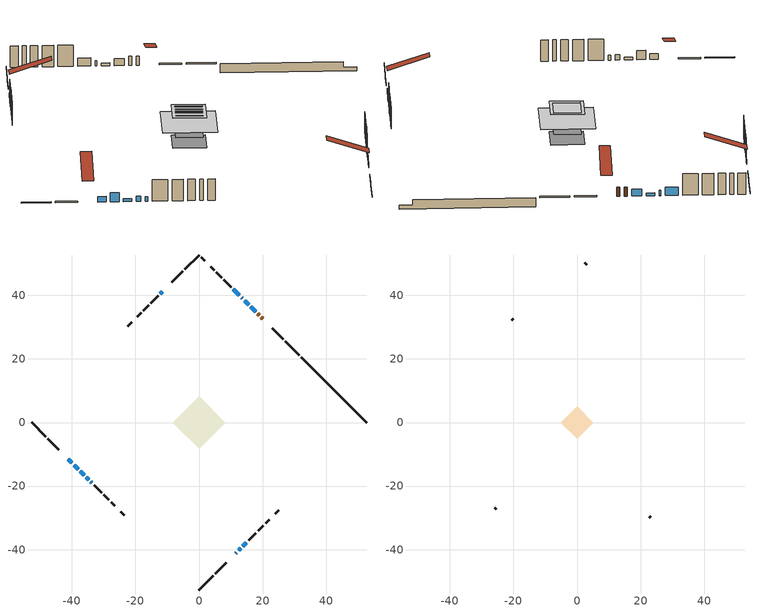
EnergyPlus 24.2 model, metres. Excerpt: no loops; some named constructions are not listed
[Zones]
conditioned space
 floor outside (Floor1 construction): -4.11,0 0,4.11 4.11,0 0,-4.11 z1.13
 floor adiabatic (AdiabaticFloorConstruction): -8.32,0 0,8.32 8.32,0 0,-8.32 z3.57
 floor foundation (Slab1 construction): -5.12,0.06 -0.06,5.12 5.12,-0.06 0.06,-5.12 z-1
 wall outside (RimJoist1 construction): 0,-52.7 4.48,-48.22 / -52.7,0 -48.22,-4.48 / 0,52.7 -4.48,48.22 / 31.57,21.13 27.09,25.61 z1.13:1.43
 wall outside (RimJoist2 construction): 5.14,-47.56 8.52,-44.18 / -47.56,-5.14 -44.18,-8.52 / -5.14,47.56 -8.52,44.18 / 26.43,26.27 23.05,29.65 z1.13:1.43
 wall outside (AdiabaticWallConstruction 1): 20.05,32.65 19.57,33.13 / 18.92,33.78 18.44,34.26 z1.13:3.16
 wall outside (AdiabaticWallConstruction): 17.78,34.92 16.27,36.43 z1.13:2.65; -41.19,-11.51 -39.96,-12.74 / 13.71,-38.99 14.94,-37.76 z1.13:2.4; -39.31,-13.39 -38.01,-14.69 z1.13:3.21; 11.51,-41.19 11.79,-40.91 / -35.41,-17.29 -34.76,-17.94 / 13.67,39.03 13.39,39.31 z1.13:2.35; 15.62,37.08 14.32,38.38 / -37.36,-15.34 -36.06,-16.64 z1.13:1.74; 12.45,-40.25 13.06,-39.64 z1.13:2.45; -34.1,-18.6 -33.67,-19.03 z1.13:2.2; 12.73,39.97 10.79,41.91 z1.13:2.96; -11.51,41.19 -12.23,40.47 z1.13:2.15
 wall outside (Wall1 construction): 15.59,-37.11 17.93,-34.77 / -33.01,-19.69 -30.67,-22.03 / -12.89,39.81 -15.23,37.47 / 10.14,42.56 7.8,44.9 z1.13:6.01
 wall outside (Wall2 construction): 18.59,-34.11 20.27,-32.43 / -30.02,-22.68 -28.34,-24.36 / -15.89,36.81 -17.57,35.13 / 7.14,45.56 5.46,47.24 z1.13:6.01
 wall outside (Wall3 construction): 20.93,-31.77 22.06,-30.64 / -27.68,-25.02 -26.55,-26.15 / -18.22,34.48 -19.36,33.34 / 4.8,47.9 3.67,49.03 z1.13:6.01
 wall outside (Wall5 construction): 23.92,-28.79 25.07,-27.63 / -24.69,-28.01 -23.53,-29.17 / -21.21,31.49 -22.37,30.33 / 1.82,50.88 0.66,52.04 z1.13:6.01
 wall foundation (FoundationWall1 construction): 32.22,20.48,-1 32.22,20.48,1.13 50.65,2.05,1.13 50.65,2.05,-0.11 52.7,0,-0.11 52.7,0,-1
 window (WindowConstruction): 17.78,34.92 16.27,36.43 z1.13:2.65
 window (WindowConstruction 7): -41.18,-11.52 -39.96,-12.74 z1.13:2.4
 window (WindowConstruction 8): -39.31,-13.39 -38.01,-14.69 z1.13:3.21
 window (WindowConstruction 12): 11.52,-41.18 11.79,-40.91 z1.13:2.35
 window (WindowConstruction 10): 15.62,37.08 14.32,38.38 z1.13:1.74
 window (WindowConstruction 11): -37.36,-15.34 -36.06,-16.64 z1.13:1.74
 window (WindowConstruction 1): 12.45,-40.25 13.06,-39.64 z1.13:2.45
 window (WindowConstruction 2): -35.41,-17.29 -34.76,-17.94 z1.13:2.35
 window (WindowConstruction 3): -34.1,-18.6 -33.67,-19.03 z1.13:2.2
 window (WindowConstruction 9): 13.67,39.03 13.39,39.31 z1.13:2.35
 window (WindowConstruction 4): 12.73,39.97 10.79,41.91 z1.13:2.96
 window (WindowConstruction 5): -11.52,41.18 -12.23,40.47 z1.13:2.14
 window (WindowConstruction 6): 13.71,-38.99 14.94,-37.76 z1.13:2.4
 door (Door): 20.05,32.65 19.57,33.13 z1.13:3.16
 door (Door 1): 18.92,33.78 18.44,34.26 z1.13:3.16
 ceiling adiabatic (AdiabaticFloorConstruction): 0,-8.32 8.32,0 0,8.32 -8.32,0 z3.57
attic - vented
 floor to conditioned space (Floor2 construction Reversed): -4.11,0 0,4.11 4.11,0 0,-4.11 z6.01
 floor to conditioned space (Floor3 construction Reversed): -5.12,0 0,5.12 5.12,0 0,-5.12 z6.01
 wall outside (Wall4 construction): 22.72,-29.98 23.26,-29.44 / -25.89,-26.81 -25.35,-27.35 / -20.02,32.68 -20.56,32.15 / 3.01,49.69 2.47,50.23 z1.13:6.01
 roof outside (Roof1 construction): 10.86,-41.84,6.01 4.46,-35.45,9.02 2.78,-37.13,9.02 9.17,-43.53,6.01; -41.84,-10.86,6.01 -35.45,-4.46,9.02 -37.13,-2.78,9.02 -43.53,-9.17,6.01; -10.86,41.84,6.01 -4.46,35.45,9.02 -2.78,37.13,9.02 -9.17,43.53,6.01; 20.71,31.99,6.01 14.31,25.6,9.02 16,23.91,9.02 22.39,30.31,6.01
[Material] Roughness=Rough; Thermal Absorptance=0.9
Name | Thickness {m} | Conductivity {W/m-K} | Density {kg/m3} | Specific Heat {J/kg-K} | Solar Absorptance | Visible Absorptance
ceiling loosefill ins | 0.254 | 0.0480833 | 16.02 | 1046.75 | 0.7 | 0.7
ceiling stud and cavity | 0.1397 | 0.229297 | 65.682 | 1177.47 | 0.7 | 0.7
ceiling stud and cavity 1 | 0.1397 | 0.118946 | 65.682 | 1177.47 | 0.7 | 0.7
gypsum board | 0.0127 | 0.160291 | 801 | 837.4 | 0.6 | 0.6
[Construction]
Floor2 construction: ceiling loosefill ins, ceiling stud and cavity, gypsum board
Floor3 construction: ceiling stud and cavity 1, gypsum board
[EnergyManagementSystem:Program]
infil_program: Set p_m = 0.14; Set p_s = 0.22; Set s_m = 270; Set s_s = 370; Set z_m = 9.99744; Set z_s = 5.383706386331131; Set f_t = (((s_m/z_m)^p_m)*((z_s/s_s)^p_s)); Set Tdiff = tin_s-tout_s; Set dT = @Abs Tdiff; Set c = 0.0876; Set Cs = 0.0965; Set Cw = 0.1654; Set n = 0.65; Set sft = (f_t*0.3); Set temp1 = ((c*Cw)*((sft*site_vw_s)^(2*n)))^2; Set Qinf = (((c*Cs*(dT^n))^2)+temp1)^0.5; Set Qinf = (@Max Qinf 0); Set mech_vent_house_fan_sensible_load_act = 0.0; Set mech_vent_house_fan_latent_load_act = 0.0; Set OASupInPb = out_pb_s; Set OASupInTemp = tout_s; Set OASupInW = out_wt_s; Set OASupRho = (@RhoAirFnPbTdbW OASupInPb OASupInTemp OASupInW); Set OASupCp = (@CpAirFnW OASupInW); Set OASupInEnth = (@HFnTdbW OASupInTemp OASupInW); Set ZoneTemp = tin_s; Set ZoneW = win_s; Set ZoneCp = (@CpAirFnW ZoneW); Set ZoneAirEnth = (@HFnTdbW ZoneTemp ZoneW); Set mech_vent_house_fan_cfis_act = 0.0; Set QWHV_cfis_sup = 0.0; Set QWHV_cfis_suppl_sup = 0.0; Set QWHV_cfis_suppl_exh = 0.0; Set Qrange = 0; Set Qrange = Qrange + 0.075 * mech_vent_range_fan_0_sch_s; Set Qbath = 0; Set Qbath = Qbath + 0.066 * mech_vent_bath_fan_0_sch_s; Set Qbath = Qbath + 0.066 * mech_vent_bath_fan_1_sch_s; Set Qbath = Qbath + 0.066 * mech_vent_bath_fan_2_sch_s; Set Qdryer = 0; Set Qdryer = Qdryer + 0.00308 * clothes_dryer_exhaust_0_sch_s; Set QWHV_sup = 0.0; Set QWHV_exh = 0.00375; Set Qsupply = QWHV_sup + QWHV_cfis_sup + QWHV_cfis_suppl_sup; Set Qexhaust = Qrange + Qbath + Qdryer + QWHV_exh + QWHV_cfis_suppl_exh; Set Qfan = (@Max Qexhaust Qsupply); Set Qducts = 0; If Qducts < 0; Set Qsupply = Qsupply - Qducts; Else; Set Qexhaust = Qexhaust + Qducts; EndIf; Set Qfan_with_ducts = (@Max Qexhaust Qsupply); Set Qimb = (@Abs (Qsupply - Qexhaust)); If Qinf + Qimb > 0; Set Qtot = Qfan_with_ducts + (Qinf^2) / (Qinf + Qimb); Else; Set Qtot = Qfan_with_ducts; EndIf; Set Qinf_adj = Qtot - Qfan; Set infil_flow_act = Qinf_adj; Set infil_program_Qinf = Qinf_adj; Set infil_program_Qfan = Qfan; Set Qload = Qfan; Set Effectiveness_Sens = 0.0; Set Effectiveness_Lat = 0.0; Set Fan_MFR = Qload * OASupRho; Set ZoneInEnth = OASupInEnth; Set ZoneInTemp = OASupInTemp; Set FanTotalToCond = Fan_MFR * (ZoneInEnth - ZoneAirEnth); Set FanSensToCond = Fan_MFR * ZoneCp * (ZoneInTemp - ZoneTemp); Set FanLatToCond = FanTotalToCond - FanSensToCond; Set mech_vent_house_fan_sensible_load_act = mech_vent_house_fan_sensible_load_act + FanSensToCond; Set mech_vent_house_fan_latent_load_act = mech_vent_house_fan_latent_load_act + FanLatToCond
[EnergyManagementSystem:ProgramCallingManager]
boiler_hydronic_pump_disaggregate_program_calling_manager: EndOfSystemTimestepBeforeHVACReporting; boiler_hydronic_pump_disaggregate_program
boiler_hydronic_pump_power_program_calling_manager: EndOfSystemTimestepBeforeHVACReporting; boiler_hydronic_pump_power_program
component_loads_program_calling_manager: EndOfZoneTimestepAfterZoneReporting; component_loads_program
fridge_schedule_program_calling_manager: BeginZoneTimestepAfterInitHeatBalance; fridge_schedule_program
infil_program_calling_manager: BeginZoneTimestepAfterInitHeatBalance; infil_program
natural_vent_program_calling_manager: BeginZoneTimestepAfterInitHeatBalance; natural_vent_program
total_airflows_program_calling_manager: EndOfZoneTimestepAfterZoneReporting; total_airflows_program
total_loads_program_calling_manager: EndOfZoneTimestepAfterZoneReporting; total_loads_program
unmet_hours_program_calling_manager: EndOfZoneTimestepBeforeZoneReporting; unmet_hours_program
water_heater_EC_adj_ProgramManager: EndOfSystemTimestepBeforeHVACReporting; water_heater_EC_adj
[EnergyManagementSystem:OutputVariable] Type of Data in Variable=Summed
Name | EMS Variable | Update Frequency | EMS Program or Subroutine | Units
boiler hydronic pump disaggregate htg primary | boiler_hydronic_pump_primary_htg | SystemTimestep | boiler_hydronic_pump_disaggregate_program | J
loads_htg_tot_peakload_outvar; loads_htg_tot_annual_outvar; Energy Management System Output Variable 1; Energy Management System Output Variable 45 | loads_htg_tot | ZoneTimestep | total_loads_program | J
loads_clg_tot_peakload_outvar; loads_clg_tot_annual_outvar; Energy Management System Output Variable 2; Energy Management System Output Variable 46 | loads_clg_tot | ZoneTimestep | total_loads_program | J
htg_unmet_hours_annual_outvar; Energy Management System Output Variable 3 | htg_unmet_hours | ZoneTimestep | unmet_hours_program | hr
clg_unmet_hours_annual_outvar; Energy Management System Output Variable 4 | clg_unmet_hours | ZoneTimestep | unmet_hours_program | hr
loads_htg_roofs_annual_outvar; Energy Management System Output Variable 5 | loads_htg_roofs | ZoneTimestep | component_loads_program | J
loads_htg_ceilings_annual_outvar; Energy Management System Output Variable 6 | loads_htg_ceilings | ZoneTimestep | component_loads_program | J
loads_htg_walls_annual_outvar; Energy Management System Output Variable 7 | loads_htg_walls | ZoneTimestep | component_loads_program | J
loads_htg_rim_joists_annual_outvar; Energy Management System Output Variable 8 | loads_htg_rim_joists | ZoneTimestep | component_loads_program | J
loads_htg_foundation_walls_annual_outvar; Energy Management System Output Variable 9 | loads_htg_foundation_walls | ZoneTimestep | component_loads_program | J
loads_htg_doors_annual_outvar; Energy Management System Output Variable 10 | loads_htg_doors | ZoneTimestep | component_loads_program | J
loads_htg_windows_conduction_annual_outvar; Energy Management System Output Variable 11 | loads_htg_windows_conduction | ZoneTimestep | component_loads_program | J
loads_htg_windows_solar_annual_outvar; Energy Management System Output Variable 12 | loads_htg_windows_solar | ZoneTimestep | component_loads_program | J
loads_htg_skylights_conduction_annual_outvar; Energy Management System Output Variable 13 | loads_htg_skylights_conduction | ZoneTimestep | component_loads_program | J
loads_htg_skylights_solar_annual_outvar; Energy Management System Output Variable 14 | loads_htg_skylights_solar | ZoneTimestep | component_loads_program | J
loads_htg_floors_annual_outvar; Energy Management System Output Variable 15 | loads_htg_floors | ZoneTimestep | component_loads_program | J
loads_htg_slabs_annual_outvar; Energy Management System Output Variable 16 | loads_htg_slabs | ZoneTimestep | component_loads_program | J
loads_htg_internal_mass_annual_outvar; Energy Management System Output Variable 17 | loads_htg_internal_mass | ZoneTimestep | component_loads_program | J
loads_htg_infil_annual_outvar; Energy Management System Output Variable 18 | loads_htg_infil | ZoneTimestep | component_loads_program | J
loads_htg_natvent_annual_outvar; Energy Management System Output Variable 19 | loads_htg_natvent | ZoneTimestep | component_loads_program | J
loads_htg_mechvent_annual_outvar; Energy Management System Output Variable 20 | loads_htg_mechvent | ZoneTimestep | component_loads_program | J
loads_htg_whf_annual_outvar; Energy Management System Output Variable 21 | loads_htg_whf | ZoneTimestep | component_loads_program | J
loads_htg_ducts_annual_outvar; Energy Management System Output Variable 22 | loads_htg_ducts | ZoneTimestep | component_loads_program | J
loads_htg_intgains_annual_outvar; Energy Management System Output Variable 23 | loads_htg_intgains | ZoneTimestep | component_loads_program | J
loads_htg_lighting_annual_outvar; Energy Management System Output Variable 24 | loads_htg_lighting | ZoneTimestep | component_loads_program | J
loads_clg_roofs_annual_outvar; Energy Management System Output Variable 25 | loads_clg_roofs | ZoneTimestep | component_loads_program | J
loads_clg_ceilings_annual_outvar; Energy Management System Output Variable 26 | loads_clg_ceilings | ZoneTimestep | component_loads_program | J
loads_clg_walls_annual_outvar; Energy Management System Output Variable 27 | loads_clg_walls | ZoneTimestep | component_loads_program | J
loads_clg_rim_joists_annual_outvar; Energy Management System Output Variable 28 | loads_clg_rim_joists | ZoneTimestep | component_loads_program | J
loads_clg_foundation_walls_annual_outvar; Energy Management System Output Variable 29 | loads_clg_foundation_walls | ZoneTimestep | component_loads_program | J
loads_clg_doors_annual_outvar; Energy Management System Output Variable 30 | loads_clg_doors | ZoneTimestep | component_loads_program | J
loads_clg_windows_conduction_annual_outvar; Energy Management System Output Variable 31 | loads_clg_windows_conduction | ZoneTimestep | component_loads_program | J
loads_clg_windows_solar_annual_outvar; Energy Management System Output Variable 32 | loads_clg_windows_solar | ZoneTimestep | component_loads_program | J
loads_clg_skylights_conduction_annual_outvar; Energy Management System Output Variable 33 | loads_clg_skylights_conduction | ZoneTimestep | component_loads_program | J
loads_clg_skylights_solar_annual_outvar; Energy Management System Output Variable 34 | loads_clg_skylights_solar | ZoneTimestep | component_loads_program | J
loads_clg_floors_annual_outvar; Energy Management System Output Variable 35 | loads_clg_floors | ZoneTimestep | component_loads_program | J
loads_clg_slabs_annual_outvar; Energy Management System Output Variable 36 | loads_clg_slabs | ZoneTimestep | component_loads_program | J
loads_clg_internal_mass_annual_outvar; Energy Management System Output Variable 37 | loads_clg_internal_mass | ZoneTimestep | component_loads_program | J
loads_clg_infil_annual_outvar; Energy Management System Output Variable 38 | loads_clg_infil | ZoneTimestep | component_loads_program | J
loads_clg_natvent_annual_outvar; Energy Management System Output Variable 39 | loads_clg_natvent | ZoneTimestep | component_loads_program | J
loads_clg_mechvent_annual_outvar; Energy Management System Output Variable 40 | loads_clg_mechvent | ZoneTimestep | component_loads_program | J
loads_clg_whf_annual_outvar; Energy Management System Output Variable 41 | loads_clg_whf | ZoneTimestep | component_loads_program | J
loads_clg_ducts_annual_outvar; Energy Management System Output Variable 42 | loads_clg_ducts | ZoneTimestep | component_loads_program | J
loads_clg_intgains_annual_outvar; Energy Management System Output Variable 43 | loads_clg_intgains | ZoneTimestep | component_loads_program | J
loads_clg_lighting_annual_outvar; Energy Management System Output Variable 44 | loads_clg_lighting | ZoneTimestep | component_loads_program | J
[Schedule:Day:Interval]
interior lighting schedule day: No, 01:00, 0.108182, 04:00, 0.0901515, 05:00, 0.0991667, 06:00, 0.162273, 07:00, 0.270455, 08:00, 0.342576, 10:00, 0.369621, 11:00, 0.351591, 12:00, 0.333561, 13:00, 0.324545, 14:00, 0.31553, 15:00, 0.333561, 16:00, 0.369621, 17:00, 0.450758, 18:00, 0.585985, 19:00, 0.775303, 20:00, 0.955606, 21:00, 0.991667, 22:00, 0.712197, 23:00, 0.360606, 24:00, 0.162273
interior lighting schedule day 1: No, 01:00, 0.100909, 04:00, 0.0840909, 05:00, 0.0925, 06:00, 0.151364, 07:00, 0.252273, 08:00, 0.319545, 10:00, 0.344773, 11:00, 0.327955, 12:00, 0.311136, 13:00, 0.302727, 14:00, 0.294318, 15:00, 0.311136, 16:00, 0.344773, 17:00, 0.420455, 18:00, 0.546591, 19:00, 0.723182, 20:00, 0.891364, 21:00, 0.925, 22:00, 0.664318, 23:00, 0.336364, 24:00, 0.151364
interior lighting schedule day 2: No, 01:00, 0.0927273, 04:00, 0.0772727, 05:00, 0.085, 06:00, 0.139091, 07:00, 0.231818, 08:00, 0.293636, 10:00, 0.316818, 11:00, 0.301364, 12:00, 0.285909, 13:00, 0.278182, 14:00, 0.270455, 15:00, 0.285909, 16:00, 0.316818, 17:00, 0.386364, 18:00, 0.502273, 19:00, 0.664545, 20:00, 0.819091, 21:00, 0.85, 22:00, 0.610455, 23:00, 0.309091, 24:00, 0.139091
interior lighting schedule day 3: No, 01:00, 0.0845455, 04:00, 0.0704545, 05:00, 0.0775, 06:00, 0.126818, 07:00, 0.211364, 08:00, 0.267727, 10:00, 0.288864, 11:00, 0.274773, 12:00, 0.260682, 13:00, 0.253636, 14:00, 0.246591, 15:00, 0.260682, 16:00, 0.288864, 17:00, 0.352273, 18:00, 0.457955, 19:00, 0.605909, 20:00, 0.746818, 21:00, 0.775, 22:00, 0.556591, 23:00, 0.281818, 24:00, 0.126818
interior lighting schedule day 4: No, 01:00, 0.0763636, 04:00, 0.0636364, 05:00, 0.07, 06:00, 0.114545, 07:00, 0.190909, 08:00, 0.241818, 10:00, 0.260909, 11:00, 0.248182, 12:00, 0.235455, 13:00, 0.229091, 14:00, 0.222727, 15:00, 0.235455, 16:00, 0.260909, 17:00, 0.318182, 18:00, 0.413636, 19:00, 0.547273, 20:00, 0.674545, 21:00, 0.7, 22:00, 0.502727, 23:00, 0.254545, 24:00, 0.114545
interior lighting schedule day 5: No, 01:00, 0.0727273, 04:00, 0.0606061, 05:00, 0.0666667, 06:00, 0.109091, 07:00, 0.181818, 08:00, 0.230303, 10:00, 0.248485, 11:00, 0.236364, 12:00, 0.224242, 13:00, 0.218182, 14:00, 0.212121, 15:00, 0.224242, 16:00, 0.248485, 17:00, 0.30303, 18:00, 0.393939, 19:00, 0.521212, 20:00, 0.642424, 21:00, 0.666667, 22:00, 0.478788, 23:00, 0.242424, 24:00, 0.109091
interior lighting schedule day 6: No, 01:00, 0.0745455, 04:00, 0.0621212, 05:00, 0.0683333, 06:00, 0.111818, 07:00, 0.186364, 08:00, 0.236061, 10:00, 0.254697, 11:00, 0.242273, 12:00, 0.229848, 13:00, 0.223636, 14:00, 0.217424, 15:00, 0.229848, 16:00, 0.254697, 17:00, 0.310606, 18:00, 0.403788, 19:00, 0.534242, 20:00, 0.658485, 21:00, 0.683333, 22:00, 0.490758, 23:00, 0.248485, 24:00, 0.111818
interior lighting schedule day 7: No, 01:00, 0.08, 04:00, 0.0666667, 05:00, 0.0733333, 06:00, 0.12, 07:00, 0.2, 08:00, 0.253333, 10:00, 0.273333, 11:00, 0.26, 12:00, 0.246667, 13:00, 0.24, 14:00, 0.233333, 15:00, 0.246667, 16:00, 0.273333, 17:00, 0.333333, 18:00, 0.433333, 19:00, 0.573333, 20:00, 0.706667, 21:00, 0.733333, 22:00, 0.526667, 23:00, 0.266667, 24:00, 0.12
interior lighting schedule day 8: No, 01:00, 0.0890909, 04:00, 0.0742424, 05:00, 0.0816667, 06:00, 0.133636, 07:00, 0.222727, 08:00, 0.282121, 10:00, 0.304394, 11:00, 0.289545, 12:00, 0.274697, 13:00, 0.267273, 14:00, 0.259848, 15:00, 0.274697, 16:00, 0.304394, 17:00, 0.371212, 18:00, 0.482576, 19:00, 0.638485, 20:00, 0.78697, 21:00, 0.816667, 22:00, 0.586515, 23:00, 0.29697, 24:00, 0.133636
interior lighting schedule day 9: No, 01:00, 0.0972727, 04:00, 0.0810606, 05:00, 0.0891667, 06:00, 0.145909, 07:00, 0.243182, 08:00, 0.30803, 10:00, 0.332348, 11:00, 0.316136, 12:00, 0.299924, 13:00, 0.291818, 14:00, 0.283712, 15:00, 0.299924, 16:00, 0.332348, 17:00, 0.405303, 18:00, 0.526894, 19:00, 0.697121, 20:00, 0.859242, 21:00, 0.891667, 22:00, 0.640379, 23:00, 0.324242, 24:00, 0.145909
interior lighting schedule day 10: No, 01:00, 0.105455, 04:00, 0.0878788, 05:00, 0.0966667, 06:00, 0.158182, 07:00, 0.263636, 08:00, 0.333939, 10:00, 0.360303, 11:00, 0.342727, 12:00, 0.325152, 13:00, 0.316364, 14:00, 0.307576, 15:00, 0.325152, 16:00, 0.360303, 17:00, 0.439394, 18:00, 0.571212, 19:00, 0.755758, 20:00, 0.931515, 21:00, 0.966667, 22:00, 0.694242, 23:00, 0.351515, 24:00, 0.158182
interior lighting schedule day 11: No, 01:00, 0.109091, 04:00, 0.0909091, 05:00, 0.1, 06:00, 0.163636, 07:00, 0.272727, 08:00, 0.345455, 10:00, 0.372727, 11:00, 0.354545, 12:00, 0.336364, 13:00, 0.327273, 14:00, 0.318182, 15:00, 0.336364, 16:00, 0.372727, 17:00, 0.454545, 18:00, 0.590909, 19:00, 0.781818, 20:00, 0.963636, 21:00, 1, 22:00, 0.718182, 23:00, 0.363636, 24:00, 0.163636
interior lighting schedule default day; occupants schedule default day; clothes dryer schedule default day; cooking range schedule default day; mech vent bath fan 0 schedule default day; mech vent bath fan 1 schedule default day; mech vent bath fan 2 schedule default day; mech vent range fan 0 schedule default day; misc plug loads schedule default day; general water use schedule default day; clothes dryer exhaust 0 schedule default day; cooling season schedule day; cooling season schedule day 2; cooling season schedule default day; exterior lighting schedule default day; natural vent schedule default day: No, 24:00, 0
occupants schedule day: No, 05:00, 0.426829, 06:00, 0.719512, 07:00, 1, 08:00, 0.670732, 09:00, 0.329268, 14:00, 0.170732, 15:00, 0.231707, 16:00, 0.329268, 17:00, 0.5, 18:00, 0.670732, 19:00, 0.829268, 21:00, 1, 22:00, 0.853659, 23:00, 0.646341, 24:00, 0.426829
clothes dryer schedule day; clothes dryer exhaust 0 schedule day: No, 01:00, 0.123457, 02:00, 0.0740741, 03:00, 0.0493827, 04:00, 0.0246914, 05:00, 0.0493827, 06:00, 0.0740741, 07:00, 0.197531, 08:00, 0.395062, 09:00, 0.592593, 10:00, 0.839506, 11:00, 0.962963, 12:00, 1, 13:00, 0.91358, 14:00, 0.82716, 15:00, 0.716049, 16:00, 0.753086, 17:00, 0.679012, 18:00, 0.666667, 20:00, 0.62963, 21:00, 0.641975, 22:00, 0.666667, 23:00, 0.54321, 24:00, 0.296296
cooking range schedule day: No, 05:00, 0.0597015, 06:00, 0.11194, 07:00, 0.171642, 08:00, 0.291045, 11:00, 0.343284, 12:00, 0.402985, 13:00, 0.462687, 14:00, 0.343284, 15:00, 0.291045, 16:00, 0.402985, 17:00, 0.567164, 18:00, 1, 19:00, 0.850746, 20:00, 0.432836, 21:00, 0.291045, 22:00, 0.231343, 23:00, 0.171642, 24:00, 0.11194
mech vent bath fan 0 schedule day; mech vent bath fan 1 schedule day; mech vent bath fan 2 schedule day: No, 07:00, 0, 15:00, 1, 24:00, 0
mech vent range fan 0 schedule day: No, 02:00, 1, 18:00, 0, 24:00, 1
misc plug loads schedule day: No, 06:00, 0.705882, 07:00, 0.745098, 08:00, 0.803922, 15:00, 0.823529, 16:00, 0.862745, 17:00, 0.921569, 18:00, 0.980392, 19:00, 1, 20:00, 0.980392, 21:00, 0.941176, 22:00, 0.862745, 23:00, 0.784314, 24:00, 0.72549
general water use schedule day: No, 01:00, 0.315068, 03:00, 0.287671, 04:00, 0.342466, 05:00, 0.369863, 06:00, 0.520548, 07:00, 0.60274, 08:00, 0.534247, 10:00, 0.506849, 11:00, 0.465753, 14:00, 0.479452, 15:00, 0.534247, 16:00, 0.589041, 17:00, 0.69863, 18:00, 0.876712, 19:00, 0.890411, 20:00, 0.986301, 21:00, 1, 22:00, 0.863014, 23:00, 0.616438, 24:00, 0.465753
cooling season schedule day 1: No, 24:00, 1
exterior lighting schedule day: No, 01:00, 0.566667, 03:00, 0.524167, 05:00, 0.495833, 06:00, 0.5525, 07:00, 0.623333, 08:00, 0.580833, 09:00, 0.439167, 10:00, 0.354167, 12:00, 0.34, 13:00, 0.354167, 14:00, 0.396667, 15:00, 0.425, 16:00, 0.495833, 17:00, 0.623333, 18:00, 0.793333, 19:00, 0.906667, 20:00, 0.963333, 21:00, 0.991667, 22:00, 0.920833, 23:00, 0.793333, 24:00, 0.665833
exterior lighting schedule day 1: No, 01:00, 0.528571, 03:00, 0.488929, 05:00, 0.4625, 06:00, 0.515357, 07:00, 0.581429, 08:00, 0.541786, 09:00, 0.409643, 10:00, 0.330357, 12:00, 0.317143, 13:00, 0.330357, 14:00, 0.37, 15:00, 0.396429, 16:00, 0.4625, 17:00, 0.581429, 18:00, 0.74, 19:00, 0.845714, 20:00, 0.898571, 21:00, 0.925, 22:00, 0.858929, 23:00, 0.74, 24:00, 0.621071
exterior lighting schedule day 10: No, 01:00, 0.552381, 03:00, 0.510952, 05:00, 0.483333, 06:00, 0.538571, 07:00, 0.607619, 08:00, 0.56619, 09:00, 0.428095, 10:00, 0.345238, 12:00, 0.331429, 13:00, 0.345238, 14:00, 0.386667, 15:00, 0.414286, 16:00, 0.483333, 17:00, 0.607619, 18:00, 0.773333, 19:00, 0.88381, 20:00, 0.939048, 21:00, 0.966667, 22:00, 0.897619, 23:00, 0.773333, 24:00, 0.649048
exterior lighting schedule day 11: No, 01:00, 0.571429, 03:00, 0.528571, 05:00, 0.5, 06:00, 0.557143, 07:00, 0.628571, 08:00, 0.585714, 09:00, 0.442857, 10:00, 0.357143, 12:00, 0.342857, 13:00, 0.357143, 14:00, 0.4, 15:00, 0.428571, 16:00, 0.5, 17:00, 0.628571, 18:00, 0.8, 19:00, 0.914286, 20:00, 0.971429, 21:00, 1, 22:00, 0.928571, 23:00, 0.8, 24:00, 0.671429
exterior lighting schedule day 2: No, 01:00, 0.485714, 03:00, 0.449286, 05:00, 0.425, 06:00, 0.473571, 07:00, 0.534286, 08:00, 0.497857, 09:00, 0.376429, 10:00, 0.303571, 12:00, 0.291429, 13:00, 0.303571, 14:00, 0.34, 15:00, 0.364286, 16:00, 0.425, 17:00, 0.534286, 18:00, 0.68, 19:00, 0.777143, 20:00, 0.825714, 21:00, 0.85, 22:00, 0.789286, 23:00, 0.68, 24:00, 0.570714
exterior lighting schedule day 3: No, 01:00, 0.442857, 03:00, 0.409643, 05:00, 0.3875, 06:00, 0.431786, 07:00, 0.487143, 08:00, 0.453929, 09:00, 0.343214, 10:00, 0.276786, 12:00, 0.265714, 13:00, 0.276786, 14:00, 0.31, 15:00, 0.332143, 16:00, 0.3875, 17:00, 0.487143, 18:00, 0.62, 19:00, 0.708571, 20:00, 0.752857, 21:00, 0.775, 22:00, 0.719643, 23:00, 0.62, 24:00, 0.520357
exterior lighting schedule day 4: No, 01:00, 0.4, 03:00, 0.37, 05:00, 0.35, 06:00, 0.39, 07:00, 0.44, 08:00, 0.41, 09:00, 0.31, 10:00, 0.25, 12:00, 0.24, 13:00, 0.25, 14:00, 0.28, 15:00, 0.3, 16:00, 0.35, 17:00, 0.44, 18:00, 0.56, 19:00, 0.64, 20:00, 0.68, 21:00, 0.7, 22:00, 0.65, 23:00, 0.56, 24:00, 0.47
exterior lighting schedule day 5: No, 01:00, 0.380952, 03:00, 0.352381, 05:00, 0.333333, 06:00, 0.371429, 07:00, 0.419048, 08:00, 0.390476, 09:00, 0.295238, 10:00, 0.238095, 12:00, 0.228571, 13:00, 0.238095, 14:00, 0.266667, 15:00, 0.285714, 16:00, 0.333333, 17:00, 0.419048, 18:00, 0.533333, 19:00, 0.609524, 20:00, 0.647619, 21:00, 0.666667, 22:00, 0.619048, 23:00, 0.533333, 24:00, 0.447619
exterior lighting schedule day 6: No, 01:00, 0.390476, 03:00, 0.36119, 05:00, 0.341667, 06:00, 0.380714, 07:00, 0.429524, 08:00, 0.400238, 09:00, 0.302619, 10:00, 0.244048, 12:00, 0.234286, 13:00, 0.244048, 14:00, 0.273333, 15:00, 0.292857, 16:00, 0.341667, 17:00, 0.429524, 18:00, 0.546667, 19:00, 0.624762, 20:00, 0.66381, 21:00, 0.683333, 22:00, 0.634524, 23:00, 0.546667, 24:00, 0.45881
exterior lighting schedule day 7: No, 01:00, 0.419048, 03:00, 0.387619, 05:00, 0.366667, 06:00, 0.408571, 07:00, 0.460952, 08:00, 0.429524, 09:00, 0.324762, 10:00, 0.261905, 12:00, 0.251429, 13:00, 0.261905, 14:00, 0.293333, 15:00, 0.314286, 16:00, 0.366667, 17:00, 0.460952, 18:00, 0.586667, 19:00, 0.670476, 20:00, 0.712381, 21:00, 0.733333, 22:00, 0.680952, 23:00, 0.586667, 24:00, 0.492381
exterior lighting schedule day 8: No, 01:00, 0.466667, 03:00, 0.431667, 05:00, 0.408333, 06:00, 0.455, 07:00, 0.513333, 08:00, 0.478333, 09:00, 0.361667, 10:00, 0.291667, 12:00, 0.28, 13:00, 0.291667, 14:00, 0.326667, 15:00, 0.35, 16:00, 0.408333, 17:00, 0.513333, 18:00, 0.653333, 19:00, 0.746667, 20:00, 0.793333, 21:00, 0.816667, 22:00, 0.758333, 23:00, 0.653333, 24:00, 0.548333
exterior lighting schedule day 9: No, 01:00, 0.509524, 03:00, 0.47131, 05:00, 0.445833, 06:00, 0.496786, 07:00, 0.560476, 08:00, 0.522262, 09:00, 0.394881, 10:00, 0.318452, 12:00, 0.305714, 13:00, 0.318452, 14:00, 0.356667, 15:00, 0.382143, 16:00, 0.445833, 17:00, 0.560476, 18:00, 0.713333, 19:00, 0.815238, 20:00, 0.86619, 21:00, 0.891667, 22:00, 0.827976, 23:00, 0.713333, 24:00, 0.59869
[Schedule:Week:Daily]
clothes dryer exhaust 0 schedule Week Rule - Jan1-Dec31: clothes dryer exhaust 0 schedule day, clothes dryer exhaust 0 schedule day, clothes dryer exhaust 0 schedule day, clothes dryer exhaust 0 schedule day, clothes dryer exhaust 0 schedule day, clothes dryer exhaust 0 schedule day, clothes dryer exhaust 0 schedule day, clothes dryer exhaust 0 schedule default day, clothes dryer exhaust 0 schedule default day, clothes dryer exhaust 0 schedule default day, clothes dryer exhaust 0 schedule default day, clothes dryer exhaust 0 schedule default day
cooling season schedule Week Rule - Jan1-May26: cooling season schedule day, cooling season schedule day, cooling season schedule day, cooling season schedule day, cooling season schedule day, cooling season schedule day, cooling season schedule day, cooling season schedule default day, cooling season schedule default day, cooling season schedule default day, cooling season schedule default day, cooling season schedule default day
cooling season schedule Week Rule - May27-Jun2: cooling season schedule day, cooling season schedule day, cooling season schedule day, cooling season schedule day, cooling season schedule day, cooling season schedule day 1, cooling season schedule day 1, cooling season schedule default day, cooling season schedule default day, cooling season schedule default day, cooling season schedule default day, cooling season schedule default day
cooling season schedule Week Rule - Jun3-Sep29: cooling season schedule day 1, cooling season schedule day 1, cooling season schedule day 1, cooling season schedule day 1, cooling season schedule day 1, cooling season schedule day 1, cooling season schedule day 1, cooling season schedule default day, cooling season schedule default day, cooling season schedule default day, cooling season schedule default day, cooling season schedule default day
cooling season schedule Week Rule - Sep30-Oct6: cooling season schedule day 1, cooling season schedule day 2, cooling season schedule day 2, cooling season schedule day 2, cooling season schedule day 2, cooling season schedule day 2, cooling season schedule day 2, cooling season schedule default day, cooling season schedule default day, cooling season schedule default day, cooling season schedule default day, cooling season schedule default day
cooling season schedule Week Rule - Oct7-Dec31: cooling season schedule day 2, cooling season schedule day 2, cooling season schedule day 2, cooling season schedule day 2, cooling season schedule day 2, cooling season schedule day 2, cooling season schedule day 2, cooling season schedule default day, cooling season schedule default day, cooling season schedule default day, cooling season schedule default day, cooling season schedule default day
exterior lighting schedule Week Rule - Jul1-Jul28: exterior lighting schedule day 6, exterior lighting schedule day 6, exterior lighting schedule day 6, exterior lighting schedule day 6, exterior lighting schedule day 6, exterior lighting schedule day 6, exterior lighting schedule day 6, exterior lighting schedule default day, exterior lighting schedule default day, exterior lighting schedule default day, exterior lighting schedule default day, exterior lighting schedule default day
exterior lighting schedule Week Rule - Jul29-Aug4: exterior lighting schedule day 6, exterior lighting schedule day 6, exterior lighting schedule day 6, exterior lighting schedule day 7, exterior lighting schedule day 7, exterior lighting schedule day 7, exterior lighting schedule day 7, exterior lighting schedule default day, exterior lighting schedule default day, exterior lighting schedule default day, exterior lighting schedule default day, exterior lighting schedule default day
exterior lighting schedule Week Rule - Aug5-Aug25: exterior lighting schedule day 7, exterior lighting schedule day 7, exterior lighting schedule day 7, exterior lighting schedule day 7, exterior lighting schedule day 7, exterior lighting schedule day 7, exterior lighting schedule day 7, exterior lighting schedule default day, exterior lighting schedule default day, exterior lighting schedule default day, exterior lighting schedule default day, exterior lighting schedule default day
exterior lighting schedule Week Rule - Aug26-Sep1: exterior lighting schedule day 7, exterior lighting schedule day 7, exterior lighting schedule day 7, exterior lighting schedule day 7, exterior lighting schedule day 7, exterior lighting schedule day 7, exterior lighting schedule day 8, exterior lighting schedule default day, exterior lighting schedule default day, exterior lighting schedule default day, exterior lighting schedule default day, exterior lighting schedule default day
exterior lighting schedule Week Rule - Sep2-Sep29: exterior lighting schedule day 8, exterior lighting schedule day 8, exterior lighting schedule day 8, exterior lighting schedule day 8, exterior lighting schedule day 8, exterior lighting schedule day 8, exterior lighting schedule day 8, exterior lighting schedule default day, exterior lighting schedule default day, exterior lighting schedule default day, exterior lighting schedule default day, exterior lighting schedule default day
exterior lighting schedule Week Rule - Sep30-Oct6: exterior lighting schedule day 8, exterior lighting schedule day 9, exterior lighting schedule day 9, exterior lighting schedule day 9, exterior lighting schedule day 9, exterior lighting schedule day 9, exterior lighting schedule day 9, exterior lighting schedule default day, exterior lighting schedule default day, exterior lighting schedule default day, exterior lighting schedule default day, exterior lighting schedule default day
exterior lighting schedule Week Rule - Oct7-Oct27: exterior lighting schedule day 9, exterior lighting schedule day 9, exterior lighting schedule day 9, exterior lighting schedule day 9, exterior lighting schedule day 9, exterior lighting schedule day 9, exterior lighting schedule day 9, exterior lighting schedule default day, exterior lighting schedule default day, exterior lighting schedule default day, exterior lighting schedule default day, exterior lighting schedule default day
exterior lighting schedule Week Rule - Oct28-Nov3: exterior lighting schedule day 9, exterior lighting schedule day 9, exterior lighting schedule day 9, exterior lighting schedule day 9, exterior lighting schedule day 10, exterior lighting schedule day 10, exterior lighting schedule day 10, exterior lighting schedule default day, exterior lighting schedule default day, exterior lighting schedule default day, exterior lighting schedule default day, exterior lighting schedule default day
exterior lighting schedule Week Rule - Nov4-Nov24: exterior lighting schedule day 10, exterior lighting schedule day 10, exterior lighting schedule day 10, exterior lighting schedule day 10, exterior lighting schedule day 10, exterior lighting schedule day 10, exterior lighting schedule day 10, exterior lighting schedule default day, exterior lighting schedule default day, exterior lighting schedule default day, exterior lighting schedule default day, exterior lighting schedule default day
exterior lighting schedule Week Rule - Nov25-Dec1: exterior lighting schedule day 10, exterior lighting schedule day 10, exterior lighting schedule day 10, exterior lighting schedule day 10, exterior lighting schedule day 10, exterior lighting schedule day 10, exterior lighting schedule day 11, exterior lighting schedule default day, exterior lighting schedule default day, exterior lighting schedule default day, exterior lighting schedule default day, exterior lighting schedule default day
exterior lighting schedule Week Rule - Dec2-Dec31: exterior lighting schedule day 11, exterior lighting schedule day 11, exterior lighting schedule day 11, exterior lighting schedule day 11, exterior lighting schedule day 11, exterior lighting schedule day 11, exterior lighting schedule day 11, exterior lighting schedule default day, exterior lighting schedule default day, exterior lighting schedule default day, exterior lighting schedule default day, exterior lighting schedule default day
natural vent schedule Week Rule - Jan1-Dec31: natural vent schedule default day, natural vent schedule default day, natural vent schedule default day, natural vent schedule default day, natural vent schedule default day, natural vent schedule default day, natural vent schedule default day, natural vent schedule default day, natural vent schedule default day, natural vent schedule default day, natural vent schedule default day, natural vent schedule default day
[Schedule:Year]
clothes dryer exhaust 0 schedule: clothes dryer exhaust 0 schedule Week Rule - Jan1-Dec31, 1, 1, 12, 31
cooling season schedule: cooling season schedule Week Rule - Jan1-May26, 1, 1, 5, 26, cooling season schedule Week Rule - May27-Jun2, 5, 27, 6, 2, cooling season schedule Week Rule - Jun3-Sep29, 6, 3, 9, 29, cooling season schedule Week Rule - Sep30-Oct6, 9, 30, 10, 6, cooling season schedule Week Rule - Oct7-Dec31, 10, 7, 12, 31
natural vent schedule: natural vent schedule Week Rule - Jan1-Dec31, 1, 1, 12, 31
